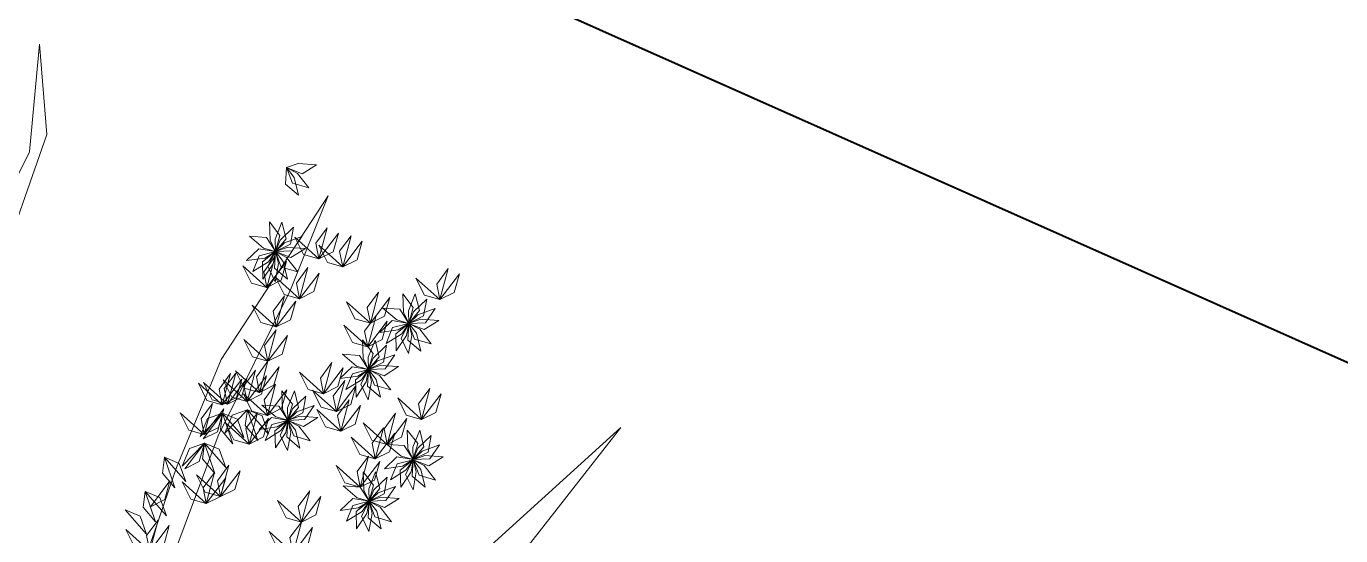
# Model space of a CAD drawing. Header units: inches. Extents: x -422522 to 22891, y -2973 to 414515.
# Drawn here: x 12233.2 to 12477.2, y 11654.6 to 11749.2 of the extents above; entities that cross this region are included whole.
import ezdxf

# ---------------------------------------------------------------- set-up
doc = ezdxf.new("R2010")
doc.units = ezdxf.units.IN
doc.header["$MEASUREMENT"] = 0
doc.layers.get('0').update_dxf_attribs({"lineweight": 40})
doc.layers.add('ARREDAMENTO', color=8, linetype='Continuous', lineweight=13)

msp = doc.modelspace()

# ---------------------------------------------------------------- linework, layer by layer
msp.add_lwpolyline([(11228.46535, 10053.99672), (13055.55626, 9240.52344), (13869.02955, 11067.61435), (12041.93863, 11881.08764)], close=True)
at = {"layer": 'ARREDAMENTO', "linetype": 'Continuous', "lineweight": 0}
for points in [[(12229.35567, 11707.11586), (12237.00913, 11729.06787), (12235.65555, 11745.82706), (12233.79761, 11725.83163), (12221.64063, 11701.28321)], [(12211.62487, 11622.58114), (12236.11125, 11626.54376), (12258.70274, 11620.18256), (12287.04048, 11628.67343), (12317.29774, 11641.04038), (12343.60512, 11674.67004), (12311.47759, 11645.53154), (12283.80433, 11631.88494), (12259.9701, 11625.99048), (12254.13764, 11633.70552), (12268.81703, 11673.09364), (12282.25369, 11700.22611), (12289.27962, 11717.66222), (12269.40761, 11687.28116), (12261.10199, 11667.261), (12250.26164, 11635.625), (12245.77044, 11629.80472), (12232.86278, 11632.97914)]]:
    msp.add_lwpolyline(points, dxfattribs=at)
at = {"layer": 'ARREDAMENTO', "lineweight": 0}
for points in [[(12283.77751, 11717.79237), (12282.95276, 11721.09952), (12281.53899, 11722.92212), (12281.3451, 11719.84375), (12283.77751, 11717.79237)], [(12285.67413, 11719.1469), (12283.57555, 11721.83267), (12281.54268, 11722.92267), (12282.61764, 11720.03157), (12285.67413, 11719.1469)], [(12287.11832, 11723.47156), (12283.71818, 11723.70914), (12281.5479, 11722.92778), (12284.41569, 11721.79211), (12287.11832, 11723.47156)], [(12278.3461, 11712.83932), (12278.46523, 11709.43297), (12279.46917, 11707.35626), (12280.29885, 11710.32705), (12278.3461, 11712.83932)], [(12280.67667, 11712.82035), (12279.40001, 11709.66004), (12279.47248, 11707.35453), (12281.43876, 11709.73102), (12280.67667, 11712.82035)], [(12274.63575, 11710.18948), (12277.24688, 11707.99871), (12279.46195, 11707.35519), (12277.80939, 11709.95961), (12274.63575, 11710.18948)], [(12282.79803, 11711.85509), (12280.34633, 11709.48727), (12279.4748, 11707.3516), (12282.23769, 11708.72287), (12282.79803, 11711.85509)], [(12284.34339, 11710.11045), (12281.14057, 11708.94453), (12279.47572, 11707.34799), (12282.5575, 11707.47694), (12284.34339, 11710.11045)], [(12287.53285, 11705.97023), (12284.6803, 11706.77698), (12283.08075, 11709.98935), (12287.53285, 11705.97023)], [(12287.53285, 11705.97023), (12286.94791, 11708.87639), (12289.07532, 11711.76638), (12287.53285, 11705.97023)], [(12287.53285, 11705.97023), (12290.18667, 11707.29128), (12291.16366, 11710.74431), (12287.53285, 11705.97023)], [(12291.96005, 11704.49008), (12291.37511, 11707.39623), (12293.50251, 11710.28623), (12291.96005, 11704.49008)], [(12274.12227, 11705.65905), (12277.49751, 11706.13359), (12279.45791, 11707.34911), (12276.41667, 11707.86371), (12274.12227, 11705.65905)], [(12275.27112, 11703.63124), (12278.16154, 11705.43759), (12279.45806, 11707.34538), (12276.47044, 11706.57851), (12275.27112, 11703.63124)], [(12277.14544, 11702.24602), (12279.05126, 11705.07184), (12279.45972, 11707.34204), (12277.04231, 11705.42629), (12277.14544, 11702.24602)], [(12279.42113, 11701.74291), (12280.01283, 11705.09959), (12279.4626, 11707.33966), (12278.03339, 11704.60629), (12279.42113, 11701.74291)], [(12281.70472, 11702.2089), (12280.87997, 11705.51605), (12279.46619, 11707.33865), (12279.2723, 11704.26028), (12281.70472, 11702.2089)], [(12283.60134, 11703.56343), (12281.50275, 11706.2492), (12279.46989, 11707.3392), (12280.54485, 11704.4481), (12283.60134, 11703.56343)], [(12285.04553, 11707.88809), (12281.64538, 11708.12567), (12279.4751, 11707.34431), (12282.34289, 11706.20864), (12285.04553, 11707.88809)], [(12291.96005, 11704.49008), (12289.10749, 11705.29682), (12287.50794, 11708.50919), (12291.96005, 11704.49008)], [(12291.96005, 11704.49008), (12294.61386, 11705.81113), (12295.59086, 11709.26415), (12291.96005, 11704.49008)], [(12277.88136, 11700.69435), (12277.29642, 11703.60051), (12279.42382, 11706.4905), (12277.88136, 11700.69435)], [(12277.88136, 11700.69435), (12280.53517, 11702.0154), (12281.51216, 11705.46842), (12277.88136, 11700.69435)], [(12277.88136, 11700.69435), (12275.0288, 11701.50109), (12273.42925, 11704.71346), (12277.88136, 11700.69435)], [(12283.96352, 11698.58651), (12281.11096, 11699.39325), (12279.51141, 11702.60562), (12283.96352, 11698.58651)], [(12283.96352, 11698.58651), (12283.37858, 11701.49267), (12285.50598, 11704.38266), (12283.96352, 11698.58651)], [(12283.96352, 11698.58651), (12286.61733, 11699.90756), (12287.59433, 11703.36058), (12283.96352, 11698.58651)], [(12310.01464, 11698.4104), (12307.16208, 11699.21715), (12305.56253, 11702.42952), (12310.01464, 11698.4104)], [(12310.01464, 11698.4104), (12309.4297, 11701.31656), (12311.5571, 11704.20655), (12310.01464, 11698.4104)], [(12310.01464, 11698.4104), (12312.66845, 11699.73145), (12313.64544, 11703.18447), (12310.01464, 11698.4104)], [(12279.62269, 11693.34913), (12279.03775, 11696.25529), (12281.16515, 11699.14528), (12279.62269, 11693.34913)], [(12279.62269, 11693.34913), (12282.2765, 11694.67018), (12283.25349, 11698.1232), (12279.62269, 11693.34913)], [(12297.08896, 11694.01749), (12294.2364, 11694.82424), (12292.63685, 11698.03661), (12297.08896, 11694.01749)], [(12297.08896, 11694.01749), (12296.50402, 11696.92365), (12298.63142, 11699.81364), (12297.08896, 11694.01749)], [(12297.08896, 11694.01749), (12299.74277, 11695.33854), (12300.71976, 11698.79156), (12297.08896, 11694.01749)], [(12303.0966, 11699.49449), (12303.21573, 11696.08813), (12304.21967, 11694.01142), (12305.04935, 11696.98221), (12303.0966, 11699.49449)], [(12305.42717, 11699.47551), (12304.15051, 11696.3152), (12304.22298, 11694.00969), (12306.18926, 11696.38618), (12305.42717, 11699.47551)], [(12307.54853, 11698.51025), (12305.09683, 11696.14243), (12304.22529, 11694.00676), (12306.98819, 11695.37804), (12307.54853, 11698.51025)], [(12279.62269, 11693.34913), (12276.77013, 11694.15588), (12275.17058, 11697.36825), (12279.62269, 11693.34913)], [(12296.61019, 11689.66634), (12296.02525, 11692.57249), (12298.15266, 11695.46249), (12296.61019, 11689.66634)], [(12299.38625, 11696.84464), (12301.99738, 11694.65387), (12304.21245, 11694.01035), (12302.55988, 11696.61477), (12299.38625, 11696.84464)], [(12309.09388, 11696.76561), (12305.89106, 11695.59969), (12304.22622, 11694.00315), (12307.308, 11694.1321), (12309.09388, 11696.76561)], [(12278.05562, 11686.98514), (12277.47068, 11689.8913), (12279.59808, 11692.78129), (12278.05562, 11686.98514)], [(12296.61019, 11689.66634), (12293.75764, 11690.47308), (12292.15809, 11693.68545), (12296.61019, 11689.66634)], [(12296.61019, 11689.66634), (12299.26401, 11690.98739), (12300.241, 11694.44041), (12296.61019, 11689.66634)], [(12298.87277, 11692.31422), (12302.248, 11692.78875), (12304.20841, 11694.00427), (12301.16716, 11694.51887), (12298.87277, 11692.31422)], [(12300.02162, 11690.2864), (12302.91204, 11692.09275), (12304.20856, 11694.00054), (12301.22094, 11693.23367), (12300.02162, 11690.2864)], [(12301.89594, 11688.90118), (12303.80176, 11691.727), (12304.21022, 11693.9972), (12301.79281, 11692.08145), (12301.89594, 11688.90118)], [(12304.17163, 11688.39807), (12304.76332, 11691.75475), (12304.2131, 11693.99482), (12302.78388, 11691.26145), (12304.17163, 11688.39807)], [(12306.45521, 11688.86406), (12305.63046, 11692.17121), (12304.21669, 11693.99381), (12304.0228, 11690.91544), (12306.45521, 11688.86406)], [(12308.35183, 11690.21859), (12306.25325, 11692.90436), (12304.22038, 11693.99436), (12305.29534, 11691.10327), (12308.35183, 11690.21859)], [(12309.79602, 11694.54325), (12306.39588, 11694.78083), (12304.2256, 11693.99947), (12307.09339, 11692.8638), (12309.79602, 11694.54325)], [(12278.05562, 11686.98514), (12275.20306, 11687.79189), (12273.60351, 11691.00426), (12278.05562, 11686.98514)], [(12278.05562, 11686.98514), (12280.70944, 11688.30619), (12281.68643, 11691.75922), (12278.05562, 11686.98514)], [(12295.63382, 11690.92248), (12295.75295, 11687.51612), (12296.75689, 11685.43941), (12297.58657, 11688.4102), (12295.63382, 11690.92248)], [(12297.96438, 11690.9035), (12296.68773, 11687.74319), (12296.76019, 11685.43768), (12298.72647, 11687.81417), (12297.96438, 11690.9035)], [(12291.92347, 11688.27263), (12294.5346, 11686.08186), (12296.74966, 11685.43834), (12295.0971, 11688.04276), (12291.92347, 11688.27263)], [(12300.08575, 11689.93824), (12297.63405, 11687.57042), (12296.76251, 11685.43475), (12299.5254, 11686.80602), (12300.08575, 11689.93824)], [(12301.6311, 11688.1936), (12298.42828, 11687.02768), (12296.76344, 11685.43114), (12299.84521, 11685.56009), (12301.6311, 11688.1936)], [(12274.20841, 11679.51881), (12273.62347, 11682.42497), (12275.75087, 11685.31496), (12274.20841, 11679.51881)], [(12276.51316, 11681.18899), (12275.92822, 11684.09515), (12278.05562, 11686.98514), (12276.51316, 11681.18899)], [(12276.51316, 11681.18899), (12279.16697, 11682.51004), (12280.14396, 11685.96307), (12276.51316, 11681.18899)], [(12288.39622, 11680.9471), (12287.81128, 11683.85326), (12289.93868, 11686.74325), (12288.39622, 11680.9471)], [(12288.39622, 11680.9471), (12291.05003, 11682.26815), (12292.02702, 11685.72117), (12288.39622, 11680.9471)], [(12291.40998, 11683.74221), (12294.78522, 11684.21674), (12296.74562, 11685.43226), (12293.70438, 11685.94686), (12291.40998, 11683.74221)], [(12292.55884, 11681.71439), (12295.44926, 11683.52074), (12296.74578, 11685.42853), (12293.75816, 11684.66166), (12292.55884, 11681.71439)], [(12294.43315, 11680.32917), (12296.33898, 11683.15499), (12296.74744, 11685.42519), (12294.33002, 11683.50944), (12294.43315, 11680.32917)], [(12296.70885, 11679.82606), (12297.30054, 11683.18274), (12296.75031, 11685.42281), (12295.3211, 11682.68944), (12296.70885, 11679.82606)], [(12298.99243, 11680.29205), (12298.16768, 11683.5992), (12296.75391, 11685.4218), (12296.56002, 11682.34343), (12298.99243, 11680.29205)], [(12300.88905, 11681.64658), (12298.79047, 11684.33235), (12296.7576, 11685.42235), (12297.83256, 11682.53125), (12300.88905, 11681.64658)], [(12302.33324, 11685.97124), (12298.9331, 11686.20882), (12296.76282, 11685.42746), (12299.63061, 11684.29179), (12302.33324, 11685.97124)], [(12269.61288, 11678.89503), (12266.76032, 11679.70178), (12265.16077, 11682.91415), (12269.61288, 11678.89503)], [(12270.54936, 11678.98536), (12267.6968, 11679.79211), (12266.09725, 11683.00448), (12270.54936, 11678.98536)], [(12269.61288, 11678.89503), (12269.02794, 11681.80119), (12271.15534, 11684.69118), (12269.61288, 11678.89503)], [(12269.61288, 11678.89503), (12272.26669, 11680.21608), (12273.24369, 11683.6691), (12269.61288, 11678.89503)], [(12274.20841, 11679.51881), (12271.35586, 11680.32556), (12269.7563, 11683.53793), (12274.20841, 11679.51881)], [(12270.54936, 11678.98536), (12269.96442, 11681.89152), (12272.09182, 11684.78151), (12270.54936, 11678.98536)], [(12270.54936, 11678.98536), (12273.20317, 11680.30641), (12274.18016, 11683.75944), (12270.54936, 11678.98536)], [(12276.51316, 11681.18899), (12273.6606, 11681.99574), (12272.06105, 11685.20811), (12276.51316, 11681.18899)], [(12274.20841, 11679.51881), (12276.86223, 11680.83986), (12277.83922, 11684.29288), (12274.20841, 11679.51881)], [(12288.39622, 11680.9471), (12285.54366, 11681.75385), (12283.94411, 11684.96622), (12288.39622, 11680.9471)], [(12290.78447, 11677.61221), (12290.19954, 11680.51836), (12292.32694, 11683.40836), (12290.78447, 11677.61221)], [(12277.97219, 11676.91828), (12275.11963, 11677.72503), (12273.52008, 11680.9374), (12277.97219, 11676.91828)], [(12277.97219, 11676.91828), (12277.38725, 11679.82444), (12279.51465, 11682.71443), (12277.97219, 11676.91828)], [(12277.97219, 11676.91828), (12280.626, 11678.23933), (12281.60299, 11681.69236), (12277.97219, 11676.91828)], [(12280.66647, 11681.4874), (12280.7856, 11678.08105), (12281.78954, 11676.00433), (12282.61923, 11678.97512), (12280.66647, 11681.4874)], [(12282.99704, 11681.46843), (12281.72038, 11678.30812), (12281.79285, 11676.0026), (12283.75913, 11678.37909), (12282.99704, 11681.46843)], [(12285.1184, 11680.50317), (12282.6667, 11678.13534), (12281.79517, 11675.99968), (12284.55806, 11677.37095), (12285.1184, 11680.50317)], [(12290.78447, 11677.61221), (12287.93192, 11678.41895), (12286.33237, 11681.63132), (12290.78447, 11677.61221)], [(12290.78447, 11677.61221), (12293.43829, 11678.93326), (12294.41528, 11682.38628), (12290.78447, 11677.61221)], [(12306.61676, 11676.14306), (12306.03182, 11679.04922), (12308.15923, 11681.93921), (12306.61676, 11676.14306)], [(12306.61676, 11676.14306), (12309.27058, 11677.46411), (12310.24757, 11680.91713), (12306.61676, 11676.14306)], [(12266.24911, 11673.35608), (12265.66417, 11676.26224), (12267.79158, 11679.15223), (12266.24911, 11673.35608)], [(12266.24911, 11673.35608), (12265.66417, 11676.26224), (12267.79158, 11679.15223), (12266.24911, 11673.35608)], [(12266.24911, 11673.35608), (12268.90293, 11674.67714), (12269.87992, 11678.13016), (12266.24911, 11673.35608)], [(12266.24911, 11673.35608), (12268.90293, 11674.67714), (12269.87992, 11678.13016), (12266.24911, 11673.35608)], [(12274.26077, 11677.95182), (12271.46844, 11676.95645), (12270.0869, 11673.64446), (12274.26077, 11677.95182)], [(12274.26077, 11677.95182), (12273.87114, 11675.0131), (12276.18673, 11672.27157), (12274.26077, 11677.95182)], [(12274.26077, 11677.95182), (12276.99686, 11676.81088), (12278.20218, 11673.43078), (12274.26077, 11677.95182)], [(12276.95613, 11678.83755), (12279.56725, 11676.64679), (12281.78232, 11676.00327), (12280.12976, 11678.60769), (12276.95613, 11678.83755)], [(12286.66376, 11678.75853), (12283.46094, 11677.59261), (12281.7961, 11675.99606), (12284.87787, 11676.12501), (12286.66376, 11678.75853)], [(12291.60429, 11673.98844), (12288.75173, 11674.79519), (12287.15218, 11678.00756), (12291.60429, 11673.98844)], [(12291.60429, 11673.98844), (12291.01935, 11676.8946), (12293.14675, 11679.78459), (12291.60429, 11673.98844)], [(12291.60429, 11673.98844), (12294.25811, 11675.30949), (12295.2351, 11678.76251), (12291.60429, 11673.98844)], [(12306.61676, 11676.14306), (12303.76421, 11676.94981), (12302.16466, 11680.16218), (12306.61676, 11676.14306)], [(12266.24911, 11673.35608), (12263.39656, 11674.16283), (12261.79701, 11677.3752), (12266.24911, 11673.35608)], [(12266.24911, 11673.35608), (12263.39656, 11674.16283), (12261.79701, 11677.3752), (12266.24911, 11673.35608)], [(12269.66524, 11677.32804), (12266.8729, 11676.33267), (12265.49137, 11673.02068), (12269.66524, 11677.32804)], [(12266.03443, 11672.55397), (12268.68825, 11673.87502), (12269.66524, 11677.32804), (12266.03443, 11672.55397)], [(12269.66524, 11677.32804), (12269.27561, 11674.38932), (12271.5912, 11671.64779), (12269.66524, 11677.32804)], [(12269.66524, 11677.32804), (12272.40132, 11676.1871), (12273.60665, 11672.807), (12269.66524, 11677.32804)], [(12274.58123, 11671.58608), (12271.72868, 11672.39283), (12270.12913, 11675.6052), (12274.58123, 11671.58608)], [(12274.58123, 11671.58608), (12273.99629, 11674.49224), (12276.1237, 11677.38223), (12274.58123, 11671.58608)], [(12274.58123, 11671.58608), (12277.23505, 11672.90713), (12278.21204, 11676.36016), (12274.58123, 11671.58608)], [(12276.44264, 11674.30713), (12279.81788, 11674.78167), (12281.77828, 11675.99719), (12278.73704, 11676.51179), (12276.44264, 11674.30713)], [(12277.59149, 11672.27932), (12280.48192, 11674.08566), (12281.77844, 11675.99346), (12278.79082, 11675.22659), (12277.59149, 11672.27932)], [(12279.46581, 11670.89409), (12281.37163, 11673.71991), (12281.7801, 11675.99011), (12279.36268, 11674.07437), (12279.46581, 11670.89409)], [(12281.7415, 11670.39098), (12282.3332, 11673.74767), (12281.78297, 11675.98774), (12280.35376, 11673.25436), (12281.7415, 11670.39098)], [(12284.02509, 11670.85698), (12283.20034, 11674.16413), (12281.78656, 11675.98673), (12281.59268, 11672.90836), (12284.02509, 11670.85698)], [(12285.92171, 11672.2115), (12283.82312, 11674.89728), (12281.79026, 11675.98728), (12282.86522, 11673.09618), (12285.92171, 11672.2115)], [(12287.3659, 11676.53616), (12283.96575, 11676.77375), (12281.79547, 11675.99238), (12284.66326, 11674.85672), (12287.3659, 11676.53616)], [(12300.22493, 11671.53865), (12297.37237, 11672.3454), (12295.77282, 11675.55777), (12300.22493, 11671.53865)], [(12300.22493, 11671.53865), (12299.63999, 11674.44481), (12301.76739, 11677.3348), (12300.22493, 11671.53865)], [(12300.22493, 11671.53865), (12302.87874, 11672.8597), (12303.85573, 11676.31272), (12300.22493, 11671.53865)], [(12298.00827, 11668.83588), (12297.42333, 11671.74204), (12299.55073, 11674.63203), (12298.00827, 11668.83588)], [(12298.00827, 11668.83588), (12300.66208, 11670.15693), (12301.63908, 11673.60995), (12298.00827, 11668.83588)], [(12303.93527, 11674.1885), (12304.0544, 11670.78215), (12305.05834, 11668.70543), (12305.88802, 11671.67622), (12303.93527, 11674.1885)], [(12306.26584, 11674.16953), (12304.98918, 11671.00921), (12305.06165, 11668.7037), (12307.02793, 11671.08019), (12306.26584, 11674.16953)], [(12308.3872, 11673.20427), (12305.9355, 11670.83644), (12305.06397, 11668.70077), (12307.82686, 11670.07205), (12308.3872, 11673.20427)], [(12266.30147, 11671.7891), (12263.50914, 11670.79372), (12262.1276, 11667.48174), (12266.30147, 11671.7891)], [(12262.67067, 11667.01502), (12265.32448, 11668.33607), (12266.30147, 11671.7891), (12262.67067, 11667.01502)], [(12266.30147, 11671.7891), (12265.91185, 11668.85037), (12268.22743, 11666.10885), (12266.30147, 11671.7891)], [(12266.30147, 11671.7891), (12269.03756, 11670.64816), (12270.24288, 11667.26805), (12266.30147, 11671.7891)], [(12298.00827, 11668.83588), (12295.15571, 11669.64262), (12293.55616, 11672.85499), (12298.00827, 11668.83588)], [(12300.22493, 11671.53865), (12302.83605, 11669.34789), (12305.05112, 11668.70436), (12303.39856, 11671.30878), (12300.22493, 11671.53865)], [(12309.93256, 11671.45962), (12306.72974, 11670.2937), (12305.0649, 11668.69716), (12308.14667, 11668.82611), (12309.93256, 11671.45962)], [(12258.87616, 11669.14833), (12258.48653, 11666.2096), (12260.80211, 11663.46808), (12258.87616, 11669.14833)], [(12258.87616, 11669.14833), (12261.61224, 11668.00738), (12262.81757, 11664.62728), (12258.87616, 11669.14833)], [(12295.20275, 11663.57647), (12294.61782, 11666.48263), (12296.74522, 11669.37262), (12295.20275, 11663.57647)], [(12295.20275, 11663.57647), (12297.85657, 11664.89752), (12298.83356, 11668.35054), (12295.20275, 11663.57647)], [(12299.71144, 11667.00823), (12303.08668, 11667.48277), (12305.04708, 11668.69828), (12302.00584, 11669.21289), (12299.71144, 11667.00823)], [(12300.86029, 11664.98041), (12303.75072, 11666.78676), (12305.04724, 11668.69455), (12302.05961, 11667.92768), (12300.86029, 11664.98041)], [(12302.73461, 11663.59519), (12304.64043, 11666.42101), (12305.04889, 11668.69121), (12302.63148, 11666.77547), (12302.73461, 11663.59519)], [(12305.0103, 11663.09208), (12305.602, 11666.44877), (12305.05177, 11668.68883), (12303.62256, 11665.95546), (12305.0103, 11663.09208)], [(12307.29389, 11663.55808), (12306.46914, 11666.86522), (12305.05536, 11668.68783), (12304.86148, 11665.60946), (12307.29389, 11663.55808)], [(12309.19051, 11664.9126), (12307.09192, 11667.59837), (12305.05906, 11668.68837), (12306.13402, 11665.79728), (12309.19051, 11664.9126)], [(12310.6347, 11669.23726), (12307.23455, 11669.47484), (12305.06427, 11668.69348), (12307.93206, 11667.55781), (12310.6347, 11669.23726)], [(12269.28079, 11661.8597), (12266.42823, 11662.66645), (12264.82868, 11665.87882), (12269.28079, 11661.8597)], [(12266.62697, 11660.53865), (12266.04203, 11663.44481), (12268.16944, 11666.3348), (12266.62697, 11660.53865)], [(12269.28079, 11661.8597), (12268.69585, 11664.76586), (12270.82325, 11667.65585), (12269.28079, 11661.8597)], [(12269.28079, 11661.8597), (12271.9346, 11663.18075), (12272.9116, 11666.63378), (12269.28079, 11661.8597)], [(12295.20275, 11663.57647), (12292.3502, 11664.38322), (12290.75065, 11667.59559), (12295.20275, 11663.57647)], [(12295.73947, 11666.45618), (12295.8586, 11663.04983), (12296.86254, 11660.97311), (12297.69222, 11663.9439), (12295.73947, 11666.45618)], [(12298.07004, 11666.43721), (12296.79338, 11663.2769), (12296.86585, 11660.97139), (12298.83213, 11663.34788), (12298.07004, 11666.43721)], [(12256.26069, 11659.96714), (12258.91451, 11661.28819), (12259.8915, 11664.74122), (12256.26069, 11659.96714)], [(12266.62697, 11660.53865), (12263.77442, 11661.3454), (12262.17487, 11664.55777), (12266.62697, 11660.53865)], [(12266.62697, 11660.53865), (12269.28079, 11661.8597), (12270.25778, 11665.31273), (12266.62697, 11660.53865)], [(12292.02912, 11663.80634), (12294.64025, 11661.61557), (12296.85532, 11660.97205), (12295.20275, 11663.57647), (12292.02912, 11663.80634)], [(12300.1914, 11665.47195), (12297.7397, 11663.10413), (12296.86816, 11660.96846), (12299.63106, 11662.33973), (12300.1914, 11665.47195)], [(12301.73675, 11663.72731), (12298.53393, 11662.56139), (12296.86909, 11660.96485), (12299.95087, 11661.0938), (12301.73675, 11663.72731)], [(12255.29771, 11662.80727), (12254.90809, 11659.86854), (12257.22367, 11657.12702), (12255.29771, 11662.80727)], [(12255.29771, 11662.80727), (12258.0338, 11661.66632), (12259.23912, 11658.28622), (12255.29771, 11662.80727)], [(12284.29436, 11657.1098), (12281.4418, 11657.91655), (12279.84225, 11661.12892), (12284.29436, 11657.1098)], [(12284.29436, 11657.1098), (12283.70942, 11660.01596), (12285.83682, 11662.90595), (12284.29436, 11657.1098)], [(12284.29436, 11657.1098), (12286.94817, 11658.43085), (12287.92517, 11661.88388), (12284.29436, 11657.1098)], [(12291.51564, 11659.27591), (12294.89087, 11659.75045), (12296.85128, 11660.96597), (12293.81003, 11661.48057), (12291.51564, 11659.27591)], [(12292.66449, 11657.2481), (12295.55491, 11659.05444), (12296.85143, 11660.96224), (12293.86381, 11660.19537), (12292.66449, 11657.2481)], [(12294.5388, 11655.86288), (12296.44463, 11658.6887), (12296.85309, 11660.9589), (12294.43568, 11659.04315), (12294.5388, 11655.86288)], [(12296.8145, 11655.35977), (12297.40619, 11658.71645), (12296.85597, 11660.95652), (12295.42675, 11658.22315), (12296.8145, 11655.35977)], [(12299.09808, 11655.82576), (12298.27333, 11659.13291), (12296.85956, 11660.95551), (12296.66567, 11657.87714), (12299.09808, 11655.82576)], [(12300.9947, 11657.18029), (12298.89612, 11659.86606), (12296.86325, 11660.95606), (12297.93821, 11658.06496), (12300.9947, 11657.18029)], [(12302.43889, 11661.50495), (12299.03875, 11661.74253), (12296.86847, 11660.96117), (12299.73626, 11659.8255), (12302.43889, 11661.50495)], [(12251.59993, 11659.35378), (12254.33601, 11658.21284), (12255.54134, 11654.83274), (12251.59993, 11659.35378)], [(12256.1418, 11651.69272), (12255.55686, 11654.59888), (12257.68426, 11657.48887), (12256.1418, 11651.69272)], [(12256.1418, 11651.69272), (12258.79561, 11653.01377), (12259.7726, 11656.46679), (12256.1418, 11651.69272)], [(12282.75189, 11651.31365), (12282.16696, 11654.21981), (12284.29436, 11657.1098), (12282.75189, 11651.31365)], [(12282.75189, 11651.31365), (12285.40571, 11652.6347), (12286.3827, 11656.08773), (12282.75189, 11651.31365)], [(12256.1418, 11651.69272), (12253.28924, 11652.49946), (12251.68969, 11655.71184), (12256.1418, 11651.69272)], [(12282.75189, 11651.31365), (12279.89934, 11652.1204), (12278.29979, 11655.33277), (12282.75189, 11651.31365)]]:
    msp.add_lwpolyline(points, dxfattribs=at)

doc.saveas('drawing.dxf')
